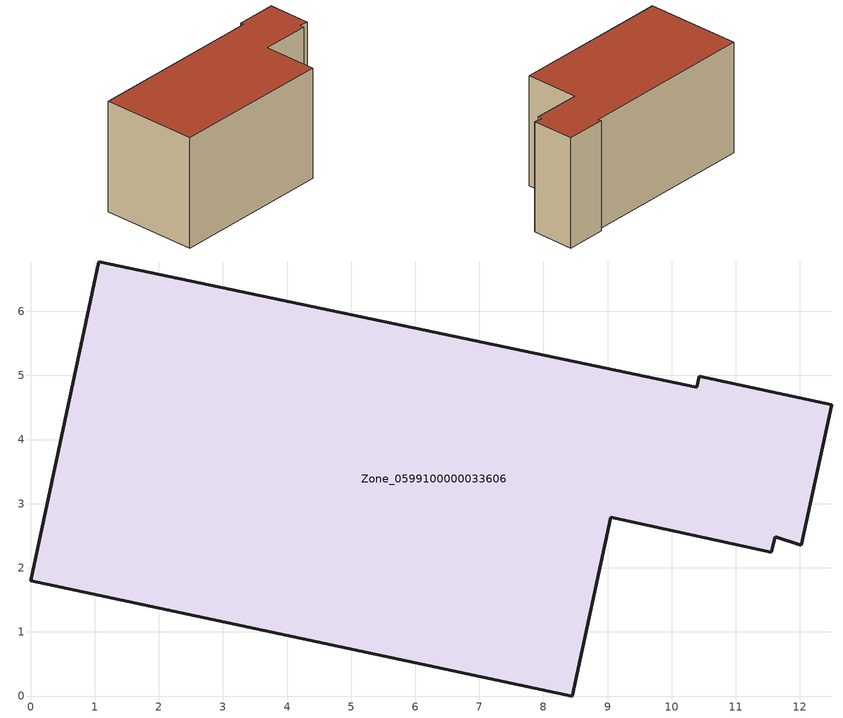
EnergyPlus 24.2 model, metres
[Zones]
Zone_0599100000033606
 floor ground (C_G): 12.5,4.54 12.02,2.35 11.62,2.48 11.55,2.24 9.05,2.79 8.45,0 0,1.8 1.06,6.77 10.39,4.82 10.43,4.99 z0
 wall outside (C_F): 1.06,6.77 0,1.8 8.45,0 9.05,2.79 11.55,2.24 11.62,2.48 12.02,2.35 12.5,4.54 10.43,4.99 10.39,4.82 1.06,6.77 z0:5.92
 roof outside (C_R): 10.39,4.82 1.06,6.77 0,1.8 8.45,0 9.05,2.79 11.55,2.24 11.62,2.48 12.02,2.35 12.5,4.54 10.43,4.99 z5.92
[BUILDING]
Pand.0599100000033606: North Axis=0; Terrain=City; Loads Convergence Tolerance Value=0.04; Temperature Convergence Tolerance Value=0.4; Solar Distribution=FullExterior; Maximum Number of Warmup Days=25; Minimum Number of Warmup Days=1
[Site:Location]
Rotterdam.The.Hague.AP_ZH_NLD Design_Conditions: Latitude=51.96; Longitude=4.45; Time Zone=1; Elevation=-4.5
[SITE:GROUNDTEMPERATURE:BUILDINGSURFACE]
18, 18, 18, 18, 18, 18, 18, 18, 18, 18, 18, 18
[MATERIAL] Thermal Absorptance=0.9; Solar Absorptance=0.7; Visible Absorptance=0.7
Name | Roughness | Thickness | Conductivity | Density | Specific Heat
G.TI.1975-1991 | MediumSmooth | 0.15 | 0.288461 | 540 | 1210
F.TI.1975-1991 | Rough | 0.3 | 0.230769 | 1920 | 840
R.TI.1975-1991 | MediumRough | 0.2 | 0.153846 | 1500 | 1000
[CONSTRUCTION]
C_G: G.TI.1975-1991
C_F: F.TI.1975-1991
C_R: R.TI.1975-1991
[ZONE]
Zone_0599100000033606: Type=1; Multiplier=1; Ceiling Height=Autocalculate; Volume=Autocalculate; Floor Area=autocalculate; Part of Total Floor Area=Yes
[ZONEINFILTRATION:DESIGNFLOWRATE]
Infil_Zone_0599100000033606: Zone or ZoneList or Space or SpaceList=Zone_0599100000033606; Schedule=AlwaysOn; Design Flow Rate Calculation Method=Flow/Area; Flow Rate per Floor Area=0.003; Constant Term Coefficient=1; Temperature Term Coefficient=0; Velocity Term Coefficient=0; Velocity Squared Term Coefficient=0
[HVACTEMPLATE:ZONE:IDEALLOADSAIRSYSTEM]
Zone_0599100000033606: Maximum Heating Supply Air Temperature=50; Minimum Cooling Supply Air Temperature=13; Maximum Heating Supply Air Humidity Ratio=0.0156; Minimum Cooling Supply Air Humidity Ratio=0.0077; Heating Limit=NoLimit; Cooling Limit=NoLimit; Dehumidification Control Type=ConstantSensibleHeatRatio; Cooling Sensible Heat Ratio=0.7; Dehumidification Setpoint=60; Humidification Control Type=None; Humidification Setpoint=30; Outdoor Air Method=None; Outdoor Air Flow Rate per Person=0.00944; Outdoor Air Flow Rate per Zone Floor Area=0; Outdoor Air Flow Rate per Zone=0; Demand Controlled Ventilation Type=None; Outdoor Air Economizer Type=NoEconomizer; Heat Recovery Type=None; Sensible Heat Recovery Effectiveness=0.7; Latent Heat Recovery Effectiveness=0.65
[ZONECONTROL:THERMOSTAT]
ThermostatControl_Zone_0599100000033606: Zone or ZoneList=Zone_0599100000033606; Control Type Schedule=DualSetpointControlType; Control 1=Thermostat_Zone_0599100000033606; Temperature Difference Between Cutout And Setpoint=0
[THERMOSTATSETPOINT:DUALSETPOINT]
Thermostat_Zone_0599100000033606: Heating Setpoint Temperature Schedule=HeatingSetpoint_Zone_0599100000033606; Cooling Setpoint Temperature Schedule=CoolingSetpoint_Zone_0599100000033606
[SCHEDULE:COMPACT]
HeatingSetpoint_Zone_0599100000033606: Through: 12/31, For: AllDays, Until: 24:00, 21
CoolingSetpoint_Zone_0599100000033606: Through: 12/31, For: AllDays, Until: 24:00, 24
DualSetpointControlType: Through: 12/31, For: AllDays, Until: 24:00, 4
AlwaysOn: Through: 12/31, For: AllDays, Until: 24:00, 1
